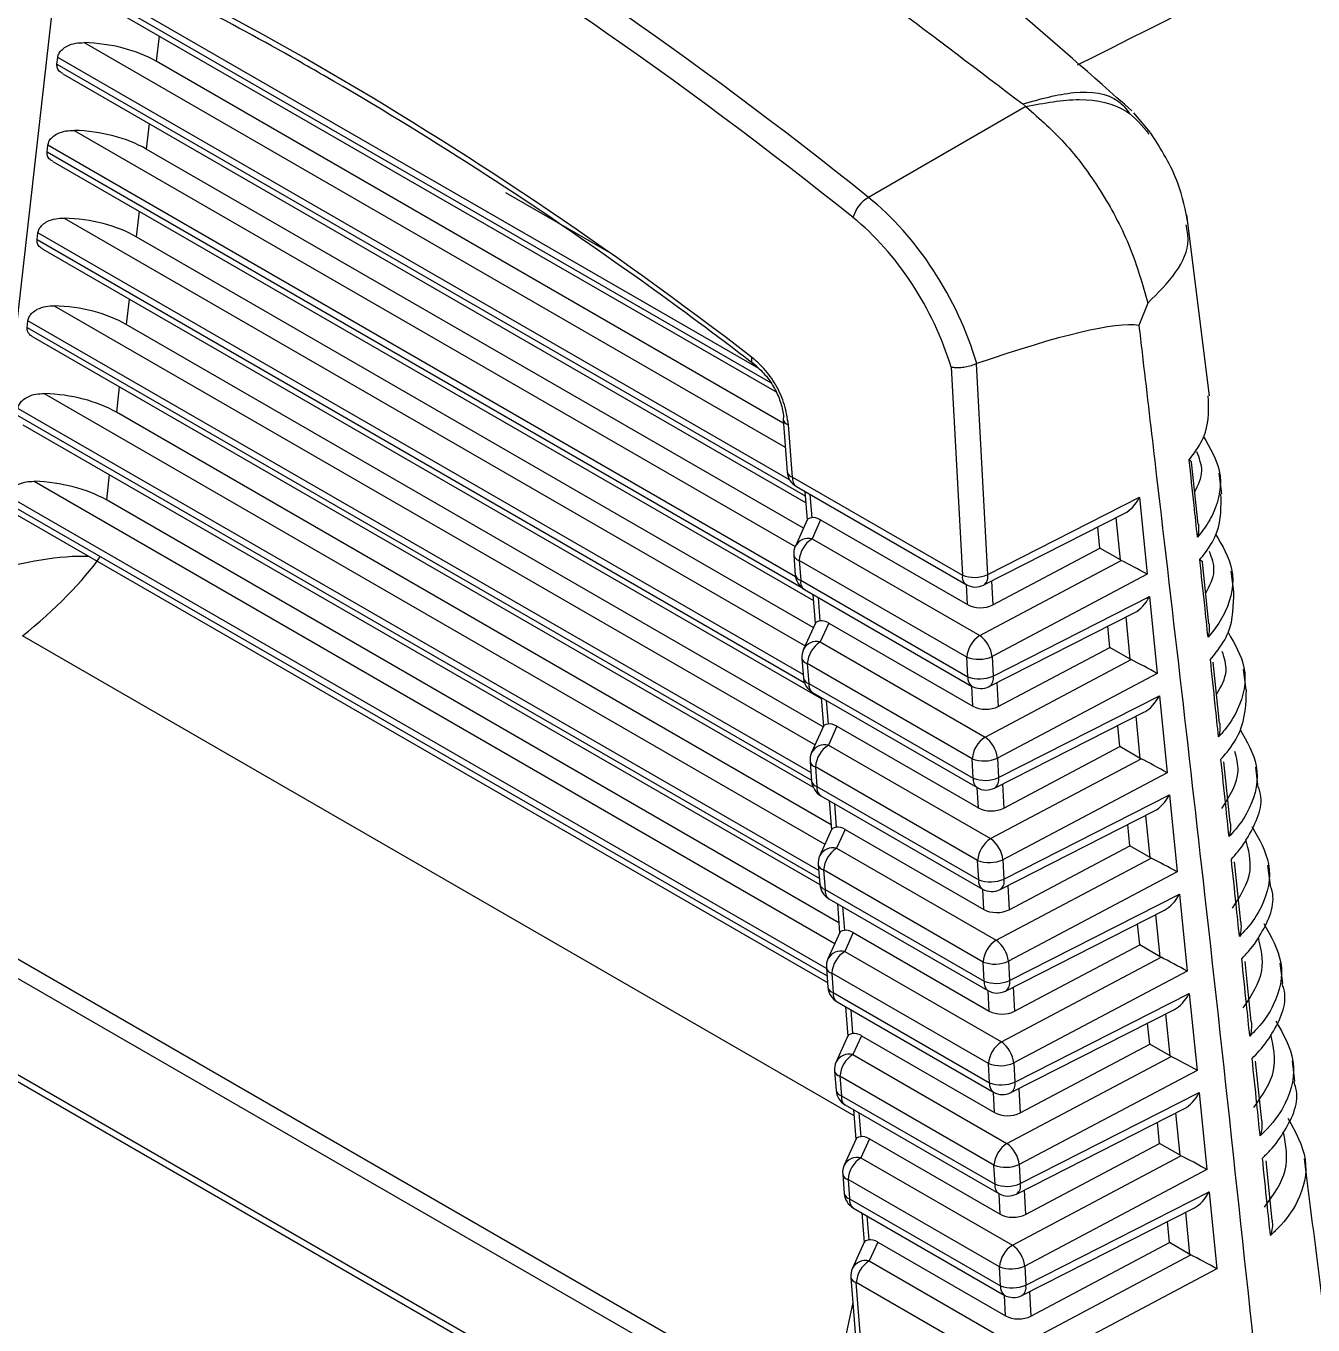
# Model space of a CAD drawing. Extents: x 11 to 120, y 2 to 94.
# Drawn here: x 87.882 to 88.579, y 77.627 to 78.33 of the extents above; entities that cross this region are included whole.
import ezdxf

# ---------------------------------------------------------------- set-up
doc = ezdxf.new("R2010")
doc.units = 0
doc.header["$MEASUREMENT"] = 0
doc.layers.add('OBJECT', color=7, linetype='CONTINUOUS')

msp = doc.modelspace()

# ---------------------------------------------------------------- linework, layer by layer
at = {"layer": 'OBJECT'}
for p, q in [((87.86187, 78.03426), (87.90048, 78.3751)), ((88.27876, 78.14474), (87.9046, 78.36073)), ((87.90419, 78.3571), (88.28515, 78.13718)), ((87.90731, 78.35192), (88.28815, 78.13207)), ((87.91347, 78.32125), (88.2931, 78.10209)), ((87.95406, 78.32493), (87.9525, 78.31114)), ((87.89881, 78.30959), (87.89922, 78.31322)), ((88.2955, 78.08445), (87.89922, 78.31322)), ((88.29207, 78.11511), (87.9525, 78.31114)), ((87.89881, 78.30959), (88.30387, 78.07575)), ((87.90192, 78.30441), (88.30415, 78.07221)), ((88.42339, 78.28667), (88.33814, 78.23745)), ((88.42167, 78.28802), (88.42339, 78.28667)), ((88.4907, 78.27281), (88.48193, 78.28316)), ((87.94868, 78.27742), (87.94711, 78.26363)), ((87.90809, 78.27373), (88.29849, 78.04836)), ((87.89343, 78.26207), (87.89384, 78.2657)), ((87.89343, 78.26207), (88.30173, 78.02636)), ((88.29868, 78.03199), (87.89384, 78.2657)), ((88.30294, 78.05821), (87.94711, 78.26363)), ((87.89654, 78.25689), (88.30834, 78.01916)), ((88.14172, 78.24011), (88.19744, 78.20794)), ((87.94329, 78.2299), (87.94173, 78.21611)), ((88.5228, 78.12995), (88.51059, 78.22802)), ((87.90271, 78.22621), (88.30387, 77.99463)), ((87.88804, 78.21455), (87.88846, 78.21818)), ((87.88804, 78.21455), (88.30345, 77.97474)), ((88.30283, 77.97896), (87.88846, 78.21818)), ((88.30832, 78.00448), (87.94173, 78.21611)), ((87.89116, 78.20937), (88.31253, 77.96611)), ((87.89733, 78.17869), (88.30925, 77.94089)), ((87.93791, 78.18238), (87.93635, 78.16859)), ((88.48936, 78.18023), (88.48459, 78.1681)), ((87.88266, 78.16703), (87.88307, 78.17066)), ((88.30703, 77.92592), (87.88307, 78.17066)), ((87.88266, 78.16703), (88.30735, 77.92187)), ((88.3137, 77.95075), (87.93635, 78.16859)), ((87.88577, 78.16185), (88.30823, 77.91797)), ((88.38298, 78.14542), (88.38902, 78.03278)), ((88.3966, 78.14731), (88.39687, 78.14742)), ((88.40272, 78.03316), (88.3966, 78.14731)), ((87.89194, 78.13117), (88.31463, 77.88716)), ((87.93253, 78.13486), (87.93097, 78.12107)), ((88.31122, 77.87287), (87.87769, 78.12314)), ((88.31794, 77.89767), (87.93097, 78.12107)), ((87.87728, 78.11951), (88.31154, 77.86882)), ((87.88039, 78.11433), (88.31182, 77.86527)), ((88.29191, 78.11718), (88.29416, 78.08872)), ((88.29707, 78.08586), (88.29482, 78.11432)), ((88.51667, 78.0604), (88.51311, 78.09401)), ((87.92714, 78.08734), (87.92558, 78.07355)), ((88.29707, 78.08586), (88.38902, 78.03278)), ((88.52941, 78.0769), (88.52802, 78.08808)), ((87.88656, 78.08366), (88.32002, 77.83343)), ((88.29913, 78.08084), (88.39108, 78.02776)), ((87.87189, 78.072), (88.31573, 77.81577)), ((88.31541, 77.81983), (87.87231, 78.07563)), ((88.32214, 77.84463), (87.92558, 78.07355)), ((88.30367, 78.07822), (88.30491, 78.06258)), ((88.30648, 78.0766), (88.30748, 78.06395)), ((88.40272, 78.03316), (88.48496, 78.07499)), ((88.48496, 78.07499), (88.48913, 78.03332)), ((87.87501, 78.06682), (88.31601, 77.81223)), ((88.40061, 78.02751), (88.47695, 78.06634)), ((88.30499, 78.06277), (88.29858, 78.04856)), ((88.31224, 78.06279), (88.30763, 78.05257)), ((88.31224, 78.06279), (88.39177, 78.01688)), ((88.46351, 78.04748), (88.46237, 78.05892)), ((88.47456, 78.0411), (88.47227, 78.06396)), ((88.30763, 78.05257), (88.39839, 78.00017)), ((88.29772, 78.04366), (88.29857, 78.0329)), ((88.40549, 78.01672), (88.46351, 78.04748)), ((88.47456, 78.0411), (88.46351, 78.04748)), ((88.3914, 77.9884), (88.30063, 78.0408)), ((88.30063, 78.0408), (88.30148, 78.03004)), ((88.39839, 78.00017), (88.47508, 78.04082)), ((88.52248, 78.00652), (88.51895, 78.03989)), ((88.30148, 78.03004), (88.39196, 77.9778)), ((88.4048, 78.02964), (88.40549, 78.01672)), ((88.48913, 78.03332), (88.4051, 77.98878)), ((88.53602, 78.02385), (88.53463, 78.03502)), ((88.30354, 78.02502), (88.39402, 77.97279)), ((88.39177, 78.01688), (88.39119, 78.0277)), ((88.30808, 78.0224), (88.30932, 78.00671)), ((88.31089, 78.02078), (88.3119, 78.00808)), ((88.40566, 77.97818), (88.49034, 78.02126)), ((88.49034, 78.02126), (88.49452, 77.97959)), ((88.40356, 77.97254), (88.48233, 78.01261)), ((88.47995, 77.98737), (88.47765, 78.01023)), ((88.30941, 78.0069), (88.30299, 77.99269)), ((88.31666, 78.00692), (88.31204, 77.9967)), ((88.31666, 78.00692), (88.39471, 77.96186)), ((88.4689, 77.99375), (88.46775, 78.00519)), ((88.33041, 77.73998), (87.8801, 77.99993)), ((88.31204, 77.9967), (88.40134, 77.94515)), ((88.30214, 77.98778), (88.30298, 77.97707)), ((88.39196, 77.9778), (88.3914, 77.9884)), ((88.4051, 77.98878), (88.40566, 77.97818)), ((88.40844, 77.9617), (88.4689, 77.99375)), ((88.47995, 77.98737), (88.4689, 77.99375)), ((88.39434, 77.93337), (88.30504, 77.98492)), ((88.30504, 77.98492), (88.30589, 77.97422)), ((88.40134, 77.94515), (88.48046, 77.98709)), ((88.52826, 77.95265), (88.52477, 77.98579)), ((88.54263, 77.97079), (88.54124, 77.98195)), ((88.30589, 77.97422), (88.39491, 77.92283)), ((88.40775, 77.97467), (88.40844, 77.9617)), ((88.49452, 77.97959), (88.40804, 77.93375)), ((88.30795, 77.9692), (88.39697, 77.91781)), ((88.3125, 77.96658), (88.31374, 77.95083)), ((88.39471, 77.96186), (88.39413, 77.97273)), ((88.40861, 77.92321), (88.49572, 77.96753)), ((88.49572, 77.96753), (88.4999, 77.92586)), ((88.31531, 77.96496), (88.31631, 77.95221)), ((88.4065, 77.91756), (88.48771, 77.95887)), ((88.48533, 77.93363), (88.48304, 77.9565)), ((88.31383, 77.95103), (88.30741, 77.93681)), ((88.32108, 77.95105), (88.31646, 77.94083)), ((88.32108, 77.95105), (88.39766, 77.90684)), ((88.47428, 77.94001), (88.47313, 77.95146)), ((88.31646, 77.94083), (88.40429, 77.89013)), ((88.41139, 77.90668), (88.47428, 77.94001)), ((88.48533, 77.93363), (88.47428, 77.94001)), ((88.30655, 77.93191), (88.3074, 77.92125)), ((88.39491, 77.92283), (88.39434, 77.93337)), ((88.40429, 77.89013), (88.48584, 77.93336)), ((88.40804, 77.93375), (88.40861, 77.92321)), ((88.53401, 77.8988), (88.53055, 77.93171)), ((88.39729, 77.87835), (88.30946, 77.92905)), ((88.30946, 77.92905), (88.3103, 77.9184)), ((88.4999, 77.92586), (88.41099, 77.87873)), ((88.54924, 77.91777), (88.54786, 77.92889)), ((88.3103, 77.9184), (88.39785, 77.86786)), ((88.39766, 77.90684), (88.39707, 77.91775)), ((88.41069, 77.91969), (88.41139, 77.90668)), ((87.72011, 77.91597), (88.31545, 77.57229)), ((88.31236, 77.91338), (88.39991, 77.86284)), ((88.31691, 77.91076), (88.31816, 77.89496)), ((88.41155, 77.86824), (88.50111, 77.91379)), ((88.50111, 77.91379), (88.50528, 77.87213)), ((88.31192, 77.56362), (87.71659, 77.9073)), ((88.31972, 77.90914), (88.32073, 77.89633)), ((88.40945, 77.86259), (88.4931, 77.90514)), ((88.47966, 77.88628), (88.47851, 77.89772)), ((88.49071, 77.8799), (88.48842, 77.90276)), ((88.31824, 77.89515), (88.31183, 77.88094)), ((88.32549, 77.89517), (88.32088, 77.88496)), ((88.32549, 77.89517), (88.40061, 77.85181)), ((88.32088, 77.88496), (88.40724, 77.8351)), ((88.41434, 77.85165), (88.47966, 77.88628)), ((88.49071, 77.8799), (88.47966, 77.88628)), ((88.31097, 77.87604), (88.31181, 77.86543)), ((88.39785, 77.86786), (88.39729, 77.87835)), ((88.40724, 77.8351), (88.49123, 77.87962)), ((88.41099, 77.87873), (88.41155, 77.86824)), ((88.53973, 77.84496), (88.53631, 77.87766)), ((88.55585, 77.86476), (88.55447, 77.87583)), ((88.40024, 77.82333), (88.31388, 77.87318)), ((88.31388, 77.87318), (88.31472, 77.86257)), ((88.50528, 77.87213), (88.41394, 77.82371)), ((88.31472, 77.86257), (88.4008, 77.81288)), ((88.40061, 77.85181), (88.40002, 77.86278)), ((88.41364, 77.86472), (88.41434, 77.85165)), ((88.31678, 77.85756), (88.40286, 77.80787)), ((88.32132, 77.85494), (88.32257, 77.83909)), ((88.4145, 77.81326), (88.50649, 77.86006)), ((88.50649, 77.86006), (88.51066, 77.81839)), ((88.32413, 77.85332), (88.32515, 77.84046)), ((88.41239, 77.80761), (88.49848, 77.85141)), ((88.49609, 77.82617), (88.4938, 77.84903)), ((88.48504, 77.83255), (88.4839, 77.84399)), ((88.32266, 77.83928), (88.31624, 77.82507)), ((88.32991, 77.8393), (88.32529, 77.82908)), ((88.32991, 77.8393), (88.40355, 77.79679)), ((88.41728, 77.79663), (88.48504, 77.83255)), ((88.49609, 77.82617), (88.48504, 77.83255)), ((87.76098, 77.82967), (88.26302, 77.53985)), ((88.32529, 77.82908), (88.41018, 77.78008)), ((88.41018, 77.78008), (88.49661, 77.82589)), ((87.76304, 77.82466), (88.26508, 77.53483)), ((88.31539, 77.82017), (88.31622, 77.80961)), ((88.4008, 77.81288), (88.40024, 77.82333)), ((88.41394, 77.82371), (88.4145, 77.81326)), ((88.54542, 77.79113), (88.54204, 77.82362)), ((88.56245, 77.81175), (88.56108, 77.82277)), ((88.40318, 77.7683), (88.31829, 77.81731)), ((88.31829, 77.81731), (88.31913, 77.80675)), ((88.51066, 77.81839), (88.41688, 77.76868)), ((88.31913, 77.80675), (88.40374, 77.75791)), ((88.40355, 77.79679), (88.40296, 77.80781)), ((88.41658, 77.80975), (88.41728, 77.79663)), ((88.41744, 77.75829), (88.51187, 77.80633)), ((88.51187, 77.80633), (88.51605, 77.76466)), ((88.32119, 77.80174), (88.4058, 77.75289)), ((88.32573, 77.79912), (88.32699, 77.78322)), ((88.32854, 77.79749), (88.32956, 77.78459)), ((88.41534, 77.75264), (88.50386, 77.79767)), ((88.50148, 77.77243), (88.49919, 77.7953)), ((88.32708, 77.78341), (88.32066, 77.7692)), ((88.33433, 77.78343), (88.32971, 77.77321)), ((88.33433, 77.78343), (88.4065, 77.74176)), ((88.49043, 77.77881), (88.48928, 77.79026)), ((88.42023, 77.7416), (88.49043, 77.77881)), ((88.50148, 77.77243), (88.49043, 77.77881)), ((88.32971, 77.77321), (88.41313, 77.72505)), ((88.41313, 77.72505), (88.50199, 77.77216)), ((88.55109, 77.73731), (88.54774, 77.76962)), ((88.56906, 77.75874), (88.56769, 77.76973)), ((88.3198, 77.76429), (88.32063, 77.75379)), ((88.40374, 77.75791), (88.40318, 77.7683)), ((88.41688, 77.76868), (88.41744, 77.75829)), ((88.51605, 77.76466), (88.41983, 77.71366)), ((88.40613, 77.71328), (88.32271, 77.76144)), ((88.32271, 77.76144), (88.32354, 77.75093)), ((88.32354, 77.75093), (88.40669, 77.70293)), ((88.4065, 77.74176), (88.40591, 77.75283)), ((88.41952, 77.75477), (88.42023, 77.7416)), ((88.42039, 77.70331), (88.51726, 77.75259)), ((88.51726, 77.75259), (88.52143, 77.71093)), ((88.3256, 77.74592), (88.40875, 77.69792)), ((88.33015, 77.7433), (88.33141, 77.72734)), ((88.33296, 77.74167), (88.33398, 77.72872)), ((88.41828, 77.69767), (88.50925, 77.74394)), ((88.50686, 77.7187), (88.50457, 77.74156)), ((88.49581, 77.72508), (88.49466, 77.73652)), ((88.33149, 77.72754), (88.32507, 77.71332)), ((88.33874, 77.72756), (88.33413, 77.71734)), ((88.33874, 77.72756), (88.40945, 77.68674)), ((88.42318, 77.68658), (88.49581, 77.72508)), ((88.50686, 77.7187), (88.49581, 77.72508)), ((88.33413, 77.71734), (88.41608, 77.67003)), ((88.40669, 77.70293), (88.40613, 77.71328)), ((88.41608, 77.67003), (88.50738, 77.71842)), ((88.41983, 77.71366), (88.42039, 77.70331)), ((88.55674, 77.68351), (88.55342, 77.71561)), ((88.32422, 77.70842), (88.32505, 77.69797)), ((88.52143, 77.71093), (88.42278, 77.65863)), ((88.40908, 77.65825), (88.32713, 77.70556)), ((88.32713, 77.70556), (88.32795, 77.69511)), ((88.42247, 77.6998), (88.42318, 77.68658)), ((88.42333, 77.64834), (88.52264, 77.69886)), ((88.52264, 77.69886), (88.52681, 77.65719)), ((88.32795, 77.69511), (88.40963, 77.64796)), ((88.40945, 77.68674), (88.40885, 77.69786)), ((88.33001, 77.6901), (88.41169, 77.64295)), ((88.33456, 77.68747), (88.33582, 77.67147)), ((88.33737, 77.68585), (88.3384, 77.67284)), ((88.42122, 77.64269), (88.51463, 77.69021)), ((88.51224, 77.66497), (88.50995, 77.68783)), ((88.50119, 77.67135), (88.50005, 77.68279)), ((88.33591, 77.67166), (88.32949, 77.65745)), ((88.34316, 77.67168), (88.33854, 77.66147)), ((88.34316, 77.67168), (88.4124, 77.63171)), ((88.42612, 77.63156), (88.50119, 77.67135)), ((88.51224, 77.66497), (88.50119, 77.67135)), ((88.41903, 77.615), (88.51276, 77.66469)), ((88.33854, 77.66147), (88.41903, 77.615)), ((88.40963, 77.64796), (88.40908, 77.65825)), ((88.42278, 77.65863), (88.42333, 77.64834)), ((88.52681, 77.65719), (88.42573, 77.60361)), ((88.32864, 77.65255), (88.33385, 77.5866)), ((88.33676, 77.58374), (88.33154, 77.64969)), ((88.41203, 77.60323), (88.33154, 77.64969)), ((88.4124, 77.63171), (88.4118, 77.64289)), ((88.42541, 77.64482), (88.42612, 77.63156)), ((88.32972, 77.63885), (88.31545, 77.57229))]:
    msp.add_line(p, q, dxfattribs=at)
at = {"layer": 'OBJECT', "flags": 128}
msp.add_lwpolyline([(88.27491, 78.15092), (88.27478, 78.14991), (88.27478, 78.14899), (88.27492, 78.14817), (88.27519, 78.14747), (88.27559, 78.14691), (88.27611, 78.14648), (88.27674, 78.14622), (88.27747, 78.14611)], dxfattribs=at)
at = {"layer": 'OBJECT'}
for centre, radius, start, end in [((88.34772, 78.2215), 0.01861, 120.98519, 164.37397), ((88.29423, 78.11733), 0.00232, 147.68049, 183.72532), ((88.2957, 78.11813), 0.00391, 194.04524, 256.9466), ((88.30413, 78.0895), 0.01, 184.51975, 240.00269), ((88.29795, 78.08967), 0.00391, 194.04653, 256.94471), ((88.30217, 78.08502), 0.00517, 170.70573, 233.99067), ((88.30576, 78.04457), 0.00822, 76.86989, 150.95139), ((88.31608, 78.03958), 0.0155, 123.05023, 175.4936), ((88.30769, 78.04444), 0.01, 155.69289, 184.51975), ((88.30151, 78.0446), 0.00391, 194.04541, 256.94583), ((88.30854, 78.03368), 0.01, 184.51975, 240.00269), ((88.30236, 78.03384), 0.00391, 194.04673, 256.94511), ((88.30641, 78.02914), 0.00502, 169.64863, 235.04777), ((88.39412, 78.03194), 0.00517, 170.70573, 233.99067), ((88.39539, 78.05011), 0.01847, 249.80576, 293.37107), ((88.3974, 78.03192), 0.00546, 306.06572, 13.05463), ((88.39608, 78.03642), 0.01, 240.00269, 296.96265), ((88.31018, 77.9887), 0.00822, 76.87004, 150.95092), ((88.3205, 77.98371), 0.0155, 123.04942, 175.4938), ((88.40685, 77.98718), 0.0155, 123.05023, 175.4936), ((88.38876, 77.98684), 0.01645, 6.76451, 54.14592), ((88.31211, 77.98857), 0.01, 155.69289, 184.51975), ((88.30593, 77.98873), 0.00391, 194.04696, 256.94467), ((88.39777, 78.00573), 0.01847, 249.80478, 293.37183), ((88.31295, 77.97786), 0.01, 184.51975, 240.00269), ((88.30677, 77.97802), 0.00391, 194.04804, 256.9435), ((88.31083, 77.97332), 0.00502, 169.65017, 235.04623), ((88.39706, 77.97697), 0.00517, 170.70545, 233.99095), ((88.39834, 77.99513), 0.01847, 249.80501, 293.37182), ((88.40056, 77.97687), 0.00527, 304.69423, 14.42632), ((88.39902, 77.98145), 0.01, 240.00269, 296.96265), ((88.4098, 77.93216), 0.0155, 123.04942, 175.4938), ((88.39171, 77.93182), 0.01645, 6.7633, 54.14609), ((88.31459, 77.93282), 0.00822, 76.8698, 150.95132), ((88.32491, 77.92783), 0.0155, 123.0507, 175.49258), ((88.31652, 77.9327), 0.01, 155.69289, 184.51975), ((88.31034, 77.93286), 0.00391, 194.04663, 256.94491), ((88.40072, 77.9507), 0.01847, 249.80495, 293.37141), ((88.31736, 77.92204), 0.01, 184.51975, 240.00269), ((88.31119, 77.9222), 0.00391, 194.04702, 256.94482), ((88.31524, 77.91749), 0.00502, 169.6395, 235.0569), ((88.40001, 77.92199), 0.00517, 170.70678, 233.98962), ((88.40128, 77.94016), 0.01847, 249.80523, 293.37172), ((88.40197, 77.92647), 0.01, 240.00269, 296.96265), ((88.4035, 77.9219), 0.00527, 304.69461, 14.42594), ((88.41274, 77.87713), 0.0155, 123.0507, 175.49258), ((88.39465, 77.87679), 0.01645, 6.7654, 54.1451), ((88.31901, 77.87695), 0.00822, 76.87005, 150.95107), ((88.32933, 77.87196), 0.0155, 123.04942, 175.4938), ((88.32094, 77.87683), 0.01, 155.69289, 184.51975), ((88.31476, 77.87699), 0.00391, 194.04667, 256.94496), ((88.40366, 77.89568), 0.01847, 249.80586, 293.37084), ((88.40295, 77.86702), 0.00517, 170.69678, 233.99962), ((88.40423, 77.88519), 0.01847, 249.80515, 293.37168), ((88.40645, 77.86692), 0.00527, 304.69465, 14.4259), ((88.32178, 77.86622), 0.01, 184.51975, 240.00269), ((88.3156, 77.86638), 0.00391, 194.04727, 256.94427), ((88.31965, 77.86167), 0.00502, 169.63972, 235.05668), ((88.40491, 77.8715), 0.01, 240.00269, 296.96265), ((88.41569, 77.82211), 0.0155, 123.04942, 175.4938), ((88.3976, 77.82177), 0.01645, 6.76354, 54.14598), ((88.32343, 77.82108), 0.00822, 76.86974, 150.95138), ((88.33375, 77.81609), 0.0155, 123.05063, 175.49262), ((88.32536, 77.82095), 0.01, 155.69289, 184.51975), ((88.31918, 77.82111), 0.00391, 194.04715, 256.94455), ((88.40661, 77.84066), 0.01847, 249.80469, 293.37153), ((88.40589, 77.81205), 0.00517, 170.69684, 233.99956), ((88.40717, 77.83021), 0.01847, 249.80523, 293.3716), ((88.40939, 77.81195), 0.00527, 304.69446, 14.42599), ((88.32619, 77.8104), 0.01, 184.51975, 240.00269), ((88.32001, 77.81056), 0.00391, 194.04791, 256.94378), ((88.32406, 77.80585), 0.00502, 169.63969, 235.05671), ((88.40786, 77.81653), 0.01, 240.00269, 296.96265), ((88.41864, 77.76708), 0.0155, 123.05063, 175.49262), ((88.40055, 77.76674), 0.01645, 6.76526, 54.14527), ((88.32977, 77.76508), 0.01, 155.69289, 184.51975), ((88.32784, 77.76521), 0.00822, 76.86929, 150.95164), ((88.33816, 77.76022), 0.0155, 123.05, 175.49373), ((88.32359, 77.76524), 0.00391, 194.04482, 256.94673), ((88.40956, 77.78563), 0.01847, 249.80524, 293.37146), ((88.40884, 77.75707), 0.00517, 170.69685, 233.99955), ((88.41012, 77.77524), 0.01847, 249.80538, 293.3709), ((88.41234, 77.75697), 0.00527, 304.6941, 14.42733), ((88.3306, 77.75458), 0.01, 184.51975, 240.00269), ((88.32442, 77.75474), 0.00391, 194.04687, 256.94462), ((88.32848, 77.75003), 0.00502, 169.63993, 235.05647), ((88.4108, 77.76155), 0.01, 240.00269, 296.96265), ((88.42158, 77.71206), 0.0155, 123.05, 175.49373), ((88.4035, 77.71172), 0.01645, 6.76439, 54.14617), ((88.33419, 77.70921), 0.01, 155.69289, 184.51975), ((88.33226, 77.70933), 0.00822, 76.86965, 150.95146), ((88.34258, 77.70434), 0.0155, 123.0503, 175.49295), ((88.41251, 77.73061), 0.01847, 249.80471, 293.37154), ((88.32801, 77.70937), 0.00391, 194.04707, 256.94465), ((88.41178, 77.7021), 0.00517, 170.69709, 233.99931), ((88.41306, 77.72027), 0.01847, 249.80533, 293.37092), ((88.41528, 77.702), 0.00527, 304.69397, 14.42744), ((88.33501, 77.69876), 0.01, 184.51975, 240.00269), ((88.32884, 77.69892), 0.00391, 194.04706, 256.94467), ((88.33289, 77.69421), 0.00502, 169.6397, 235.0567), ((88.41375, 77.70658), 0.01, 240.00269, 296.96265), ((88.42453, 77.65703), 0.0155, 123.0503, 175.49295), ((88.40644, 77.6567), 0.01645, 6.76355, 54.14596), ((88.33861, 77.65334), 0.01, 155.69289, 184.51975), ((88.33668, 77.65346), 0.00822, 76.87023, 150.95089), ((88.347, 77.64847), 0.0155, 123.05003, 175.49371), ((88.41545, 77.67558), 0.01847, 249.80534, 293.37092), ((88.33243, 77.6535), 0.00391, 194.04092, 256.95056), ((88.41473, 77.64713), 0.00517, 170.69689, 233.99951), ((88.416, 77.66529), 0.01847, 249.80533, 293.37092), ((88.41669, 77.65161), 0.01, 240.00269, 296.96265), ((88.41822, 77.64703), 0.00527, 304.69347, 14.42795)]:
    msp.add_arc(centre, radius, start, end, dxfattribs=at)
for centre, major_axis, ratio, start_param, end_param in [((87.9683, 76.54903), (-1.03077, 2.00185), 0.606843, 5.345286, 5.708794), ((87.96124, 76.54538), (-1.02574, 1.9932), 0.60697, 5.34543, 5.708938), ((87.95877, 76.48993), (-0.99276, 1.93123), 0.606953, 5.373172, 5.682201), ((87.91003, 78.28625), (0.06026, 0.00006), 0.581691, 0.788, 1.512931), ((87.90464, 78.23873), (0.06026, 0.00006), 0.581691, 0.788, 1.512931), ((88.31876, 78.14761), (-0.05539, 0.10653), 0.604579, 4.406135, 5.342756), ((88.3117, 78.14396), (-0.05037, 0.09788), 0.60697, 4.423896, 5.34543), ((87.89926, 78.19121), (0.06026, 0.00006), 0.581691, 0.788, 1.512931), ((87.89388, 78.1437), (0.06026, 0.00006), 0.581691, 0.788, 1.512931), ((86.78896, 77.26447), (1.70275, 0.89991), 0.049905, 0.068837, 0.30995), ((87.88849, 78.09618), (0.06026, 0.00006), 0.581691, 0.788, 1.512931), ((87.88311, 78.04866), (0.06026, 0.00006), 0.581691, 0.788, 1.512931), ((88.47832, 78.07826), (0.00673, 0.01231), 0.526975, 3.797917, 4.735053), ((88.31508, 78.0608), (0.01015, -0.00177), 0.278097, 2.464366, 3.212944), ((88.31212, 78.05426), (-0.00628, 0.00905), 0.580609, 5.394404, 6.012137), ((87.87965, 78.01813), (0.06168, 0.01513), 0.320651, 0.858596, 1.783902), ((87.87965, 78.01813), (0.04783, 0.04146), 0.225659, 4.528407, 5.575605), ((88.48163, 78.04526), (0.01003, 0.00001), 0.582929, 3.93067, 4.00077), ((88.48249, 78.03659), (0.01062, -0.00569), 0.026892, 0.909875, 2.358211), ((88.3988, 78.02107), (0.01001, 0.00003), 0.586595, 3.931599, 5.443681), ((88.4837, 78.02452), (0.00673, 0.01231), 0.526975, 3.797917, 4.735053), ((88.31949, 78.00493), (0.01015, -0.00177), 0.278097, 2.464366, 3.212944), ((88.31654, 77.99839), (-0.00628, 0.00905), 0.580609, 5.394404, 6.012137), ((88.48701, 77.99152), (0.01003, 0.00001), 0.582929, 3.93067, 4.00077), ((88.48788, 77.98286), (0.01062, -0.00569), 0.026892, 0.909875, 2.358211), ((88.48909, 77.97079), (0.00673, 0.01231), 0.526975, 3.797917, 4.735053), ((88.40174, 77.96605), (0.01001, 0.00003), 0.586595, 3.931599, 5.443681), ((88.32391, 77.94906), (0.01015, -0.00177), 0.278097, 2.464366, 3.212944), ((88.32096, 77.94251), (-0.00628, 0.00905), 0.580609, 5.394404, 6.012137), ((88.49239, 77.93779), (0.01003, 0.00001), 0.582929, 3.93067, 4.00077), ((88.49326, 77.92912), (0.01062, -0.00569), 0.026892, 0.909875, 2.358211), ((88.49447, 77.91706), (0.00673, 0.01231), 0.526975, 3.797917, 4.735053), ((88.40469, 77.91103), (0.01001, 0.00003), 0.586595, 3.931599, 5.443681), ((88.32833, 77.89319), (0.01015, -0.00177), 0.278097, 2.464366, 3.212944), ((88.32537, 77.88664), (-0.00628, 0.00905), 0.580609, 5.394404, 6.012137), ((88.49777, 77.88406), (0.01003, 0.00001), 0.582929, 3.93067, 4.00077), ((88.49864, 77.87539), (0.01062, -0.00569), 0.026892, 0.909875, 2.358211), ((88.49985, 77.86333), (0.00673, 0.01231), 0.526975, 3.797917, 4.735053), ((88.40764, 77.856), (0.01001, 0.00003), 0.586595, 3.931599, 5.443681), ((88.33274, 77.83731), (0.01015, -0.00177), 0.278097, 2.464366, 3.212944), ((88.32979, 77.83077), (-0.00628, 0.00905), 0.580609, 5.394404, 6.012137), ((88.50316, 77.83033), (0.01003, 0.00001), 0.582929, 3.93067, 4.00077), ((88.50403, 77.82166), (0.01062, -0.00569), 0.026892, 0.909875, 2.358211), ((88.50523, 77.80959), (0.00673, 0.01231), 0.526975, 3.797917, 4.735053), ((88.41059, 77.80098), (0.01001, 0.00003), 0.586595, 3.931599, 5.443681), ((88.33716, 77.78144), (0.01015, -0.00177), 0.278097, 2.464366, 3.212944), ((88.33421, 77.7749), (-0.00628, 0.00905), 0.580609, 5.394404, 6.012137), ((88.50854, 77.77659), (0.01003, 0.00001), 0.582929, 3.93067, 4.00077), ((88.50941, 77.76793), (0.01062, -0.00569), 0.026892, 0.909875, 2.358211), ((88.51062, 77.75586), (0.00673, 0.01231), 0.526975, 3.797917, 4.735053), ((88.41353, 77.74595), (0.01001, 0.00003), 0.586595, 3.931599, 5.443681), ((88.34158, 77.72557), (0.01015, -0.00177), 0.278097, 2.464366, 3.212944), ((88.33862, 77.71902), (-0.00628, 0.00905), 0.580609, 5.394404, 6.012137), ((88.51392, 77.72286), (0.01003, 0.00001), 0.582929, 3.93067, 4.00077), ((88.51479, 77.71419), (0.01062, -0.00569), 0.026892, 0.909875, 2.358211), ((88.516, 77.70213), (0.00673, 0.01231), 0.526975, 3.797917, 4.735053), ((88.41648, 77.69093), (0.01001, 0.00003), 0.586595, 3.931599, 5.443681), ((88.34599, 77.6697), (0.01015, -0.00177), 0.278097, 2.464366, 3.212944), ((88.34304, 77.66315), (-0.00628, 0.00905), 0.580609, 5.394404, 6.012137), ((88.51931, 77.66913), (0.01003, 0.00001), 0.582929, 3.93067, 4.00077), ((88.52017, 77.66046), (0.01062, -0.00569), 0.026892, 0.909875, 2.358211), ((88.41943, 77.63591), (0.01001, 0.00003), 0.586595, 3.931599, 5.443681)]:
    msp.add_ellipse(centre, major_axis=major_axis, ratio=ratio, start_param=start_param, end_param=end_param, dxfattribs=at)
for points, knots in [([(91.10016, 79.5015), (90.91391, 79.42604), (90.5261, 79.26891), (89.94125, 79.01566), (89.34507, 78.74451), (88.8481, 78.50901), (88.55193, 78.35972), (88.45124, 78.30896)], [0, 0, 0, 0, 0.207955, 0.433014, 0.658319, 0.883829, 1, 1, 1, 1]), ([(88.48071, 78.28437), (88.43804, 78.32208), (88.3522, 78.39793), (88.2533, 78.45894), (88.20356, 78.48963)], [0, 0, 0, 0, 0.497018, 1, 1, 1, 1]), ([(88.13581, 78.48295), (88.18374, 78.45402), (88.27961, 78.39617), (88.37432, 78.32407), (88.42167, 78.28802)], [0, 0, 0, 0, 0.5, 1, 1, 1, 1]), ([(88.27747, 78.14611), (88.27284, 78.14964), (88.24973, 78.16731), (88.17222, 78.22408), (88.0937, 78.27466), (88.01504, 78.3196), (87.93625, 78.36275), (87.86233, 78.39415), (87.80726, 78.41755)], [0, 0, 0, 0, 0.0299675, 0.1498569, 0.5, 0.5299675, 0.6498569, 1, 1, 1, 1]), ([(87.89922, 78.31322), (87.89942, 78.314), (87.89982, 78.31557), (87.90169, 78.31773), (87.90468, 78.31976), (87.90879, 78.32114), (87.91197, 78.32121), (87.91347, 78.32125)], [0, 0, 0, 0, 0.161024, 0.3213921, 0.4979096, 0.7629998, 1, 1, 1, 1]), ([(87.90197, 78.30449), (87.90145, 78.30478), (87.90011, 78.30554), (87.89887, 78.30733), (87.89883, 78.30886), (87.89881, 78.30959)], [0, 0, 0, 0, 0.250832, 0.645888, 1, 1, 1, 1]), ([(88.42167, 78.28802), (88.4311, 78.29067), (88.45066, 78.29615), (88.47128, 78.29338), (88.47756, 78.28548), (88.4794, 78.28316)], [0, 0, 0, 0, 0.396583, 0.822208, 1, 1, 1, 1]), ([(88.42339, 78.28667), (88.43328, 78.28852), (88.45376, 78.29236), (88.47803, 78.28673), (88.48639, 78.27626), (88.49006, 78.27167)], [0, 0, 0, 0, 0.344257, 0.712567, 1, 1, 1, 1]), ([(88.42339, 78.28667), (88.43092, 78.27999), (88.446, 78.26664), (88.46534, 78.23982), (88.48091, 78.21031), (88.48654, 78.19026), (88.48936, 78.18023)], [0, 0, 0, 0, 0.25, 0.5, 0.75, 1, 1, 1, 1]), ([(87.89384, 78.2657), (87.89404, 78.26648), (87.89443, 78.26805), (87.89631, 78.27021), (87.8993, 78.27224), (87.9034, 78.27362), (87.90659, 78.27369), (87.90809, 78.27373)], [0, 0, 0, 0, 0.161023, 0.321392, 0.497909, 0.763, 1, 1, 1, 1]), ([(88.51124, 78.22283), (88.5098, 78.23037), (88.50644, 78.24791), (88.49656, 78.26357), (88.49092, 78.2725)], [0, 0, 0, 0, 0.429712, 1, 1, 1, 1]), ([(87.89659, 78.25697), (87.89607, 78.25726), (87.89472, 78.25802), (87.89349, 78.25982), (87.89345, 78.26135), (87.89343, 78.26207)], [0, 0, 0, 0, 0.250833, 0.645888, 1, 1, 1, 1]), ([(87.88846, 78.21818), (87.88865, 78.21896), (87.88905, 78.22053), (87.89093, 78.2227), (87.89391, 78.22472), (87.89802, 78.2261), (87.9012, 78.22617), (87.90271, 78.22621)], [0, 0, 0, 0, 0.161024, 0.3213928, 0.4979097, 0.7629998, 1, 1, 1, 1]), ([(88.48936, 78.18023), (88.4949, 78.18569), (88.50598, 78.19659), (88.5124, 78.21151), (88.51069, 78.21987), (88.51013, 78.22264)], [0, 0, 0, 0, 0.401158, 0.802316, 1, 1, 1, 1]), ([(87.89121, 78.20945), (87.89069, 78.20975), (87.88934, 78.2105), (87.8881, 78.2123), (87.88806, 78.21383), (87.88804, 78.21455)], [0, 0, 0, 0, 0.250834, 0.645888, 1, 1, 1, 1]), ([(87.88307, 78.17066), (87.88327, 78.17145), (87.88367, 78.17301), (87.88554, 78.17518), (87.88853, 78.17721), (87.89264, 78.17858), (87.89582, 78.17866), (87.89733, 78.17869)], [0, 0, 0, 0, 0.161024, 0.321393, 0.49791, 0.763, 1, 1, 1, 1]), ([(87.88582, 78.16193), (87.8853, 78.16223), (87.88396, 78.16298), (87.88272, 78.16478), (87.88268, 78.16631), (87.88266, 78.16703)], [0, 0, 0, 0, 0.2508332, 0.6458882, 1, 1, 1, 1]), ([(88.48459, 78.1681), (88.48516, 78.16321), (88.48803, 78.13878), (88.50003, 78.03615), (88.52296, 77.83856), (88.54201, 77.65966), (88.55269, 77.55937)], [0, 0, 0, 0, 0.024148, 0.120739, 0.507103, 1, 1, 1, 1]), ([(88.29482, 78.11432), (88.29429, 78.1179), (88.29325, 78.12506), (88.28839, 78.13583), (88.28202, 78.14481), (88.27719, 78.14897), (88.27491, 78.15092)], [0, 0, 0, 0, 0.261879, 0.524406, 0.776419, 1, 1, 1, 1]), ([(88.27747, 78.14611), (88.27957, 78.1441), (88.28332, 78.14054), (88.2879, 78.13323), (88.29105, 78.12576), (88.29185, 78.12102), (88.29226, 78.11858)], [0, 0, 0, 0, 0.2953353, 0.5247159, 0.7544597, 1, 1, 1, 1]), ([(88.3966, 78.14731), (88.3957, 78.14693), (88.3939, 78.14618), (88.39058, 78.14543), (88.38724, 78.14507), (88.38475, 78.14513), (88.38344, 78.14533), (88.38303, 78.14541), (88.38298, 78.14542)], [0, 0, 0, 0, 0.219278, 0.438506, 0.659243, 0.882986, 0.985831, 1, 1, 1, 1]), ([(87.87769, 78.12314), (87.87789, 78.12393), (87.87829, 78.12549), (87.88016, 78.12766), (87.88315, 78.12969), (87.88725, 78.13106), (87.89044, 78.13114), (87.89194, 78.13117)], [0, 0, 0, 0, 0.161024, 0.321393, 0.497909, 0.763, 1, 1, 1, 1]), ([(88.51183, 78.09531), (88.51281, 78.09658), (88.51652, 78.1014), (88.52286, 78.11282), (88.52239, 78.12331), (88.5221, 78.12991)], [0, 0, 0, 0, 0.116928, 0.44481, 1, 1, 1, 1]), ([(88.51941, 78.10807), (88.52307, 78.10187), (88.53103, 78.08837), (88.52751, 78.0705), (88.52078, 78.05881), (88.51732, 78.05462), (88.5163, 78.05337)], [0, 0, 0, 0, 0.345876, 0.753739, 0.926772, 1, 1, 1, 1]), ([(88.5163, 78.05337), (88.51568, 78.05913), (88.5142, 78.07311), (88.51271, 78.08709), (88.51183, 78.09531)], [0, 0, 0, 0, 0.412317, 1, 1, 1, 1]), ([(88.51183, 78.09531), (88.51185, 78.0953), (88.51204, 78.09519), (88.51284, 78.09469), (88.51302, 78.09431), (88.51317, 78.09401)], [0, 0, 0, 0, 0.019302, 0.222966, 1, 1, 1, 1]), ([(88.51481, 78.07793), (88.51668, 78.0817), (88.52025, 78.08891), (88.51734, 78.09622), (88.51596, 78.0997)], [0, 0, 0, 0, 0.524013, 1, 1, 1, 1]), ([(87.87231, 78.07563), (87.87251, 78.07641), (87.8729, 78.07798), (87.87478, 78.08014), (87.87776, 78.08217), (87.88187, 78.08355), (87.88506, 78.08362), (87.88656, 78.08366)], [0, 0, 0, 0, 0.1610242, 0.3213931, 0.4979092, 0.7629996, 1, 1, 1, 1]), ([(88.51759, 78.04123), (88.51862, 78.04251), (88.52249, 78.04732), (88.52933, 78.05906), (88.52914, 78.06992), (88.52901, 78.07688)], [0, 0, 0, 0, 0.115298, 0.432836, 1, 1, 1, 1]), ([(88.51681, 78.0604), (88.51688, 78.05853), (88.51697, 78.05622), (88.51643, 78.05389), (88.51631, 78.05341), (88.5163, 78.05337)], [0, 0, 0, 0, 0.795858, 0.982106, 1, 1, 1, 1]), ([(88.52615, 78.055), (88.5298, 78.04874), (88.53772, 78.03517), (88.53404, 78.01696), (88.52694, 78.00501), (88.52311, 78.00056), (88.52203, 77.9993)], [0, 0, 0, 0, 0.341996, 0.74201, 0.926898, 1, 1, 1, 1]), ([(88.52074, 78.02298), (88.5229, 78.02702), (88.52688, 78.03446), (88.52414, 78.04209), (88.52289, 78.04558)], [0, 0, 0, 0, 0.542037, 1, 1, 1, 1]), ([(88.52203, 77.9993), (88.52142, 78.00507), (88.51994, 78.01904), (88.51846, 78.03301), (88.51759, 78.04123)], [0, 0, 0, 0, 0.412356, 1, 1, 1, 1]), ([(88.51759, 78.04123), (88.5176, 78.04122), (88.51785, 78.04108), (88.51869, 78.04056), (88.51886, 78.04018), (88.519, 78.03989)], [0, 0, 0, 0, 0.018692, 0.268923, 1, 1, 1, 1]), ([(88.52331, 77.98717), (88.5244, 77.98846), (88.52843, 77.99326), (88.53577, 78.0053), (88.53587, 78.01652), (88.53593, 78.02384)], [0, 0, 0, 0, 0.113802, 0.421756, 1, 1, 1, 1]), ([(88.52259, 78.00652), (88.52267, 78.00472), (88.52277, 78.00236), (88.5222, 77.99995), (88.52204, 77.99935), (88.52203, 77.9993)], [0, 0, 0, 0, 0.745937, 0.982602, 1, 1, 1, 1]), ([(88.53288, 78.00189), (88.53652, 77.99559), (88.54438, 77.98196), (88.54055, 77.96342), (88.53307, 77.95121), (88.52886, 77.94653), (88.52772, 77.94526)], [0, 0, 0, 0, 0.338095, 0.730884, 0.926969, 1, 1, 1, 1]), ([(88.52662, 77.96818), (88.52906, 77.97243), (88.53344, 77.98007), (88.53089, 77.98797), (88.52976, 77.99147)], [0, 0, 0, 0, 0.556411, 1, 1, 1, 1]), ([(88.52772, 77.94526), (88.52712, 77.95102), (88.52565, 77.96499), (88.52417, 77.97896), (88.52331, 77.98717)], [0, 0, 0, 0, 0.4123942, 1, 1, 1, 1]), ([(88.529, 77.93312), (88.53014, 77.93443), (88.53433, 77.93921), (88.54219, 77.95155), (88.54259, 77.96312), (88.54286, 77.9708)], [0, 0, 0, 0, 0.11242, 0.411468, 1, 1, 1, 1]), ([(88.52835, 77.95265), (88.52843, 77.95093), (88.52855, 77.9485), (88.52795, 77.94603), (88.52774, 77.9453), (88.52772, 77.94526)], [0, 0, 0, 0, 0.69955, 0.983051, 1, 1, 1, 1]), ([(88.53937, 77.94929), (88.5431, 77.94277), (88.55103, 77.92891), (88.54705, 77.90989), (88.53917, 77.89742), (88.53459, 77.89251), (88.53339, 77.89123)], [0, 0, 0, 0, 0.340326, 0.72288, 0.927662, 1, 1, 1, 1]), ([(88.53339, 77.89123), (88.53279, 77.89699), (88.53133, 77.91095), (88.52986, 77.92492), (88.529, 77.93312)], [0, 0, 0, 0, 0.41243, 1, 1, 1, 1]), ([(88.52943, 77.90653), (88.53375, 77.91326), (88.54023, 77.92334), (88.53749, 77.93387), (88.53658, 77.93737)], [0, 0, 0, 0, 0.666701, 1, 1, 1, 1]), ([(88.53466, 77.8791), (88.53587, 77.88042), (88.54025, 77.88518), (88.54769, 77.89753), (88.55265, 77.90985), (88.54948, 77.91757), (88.54938, 77.9178)], [0, 0, 0, 0, 0.110947, 0.401183, 0.982084, 1, 1, 1, 1]), ([(88.53407, 77.8988), (88.53416, 77.89714), (88.53429, 77.89466), (88.53366, 77.89213), (88.5334, 77.89127), (88.53339, 77.89123)], [0, 0, 0, 0, 0.656341, 0.983468, 1, 1, 1, 1]), ([(88.54581, 77.89675), (88.54966, 77.88999), (88.55767, 77.87588), (88.55353, 77.85635), (88.54526, 77.84363), (88.54029, 77.83851), (88.53903, 77.83722)], [0, 0, 0, 0, 0.343424, 0.7159, 0.9284, 1, 1, 1, 1]), ([(88.53528, 77.85253), (88.53957, 77.85922), (88.54731, 77.8713), (88.54397, 77.88401), (88.54249, 77.88968)], [0, 0, 0, 0, 0.554142, 1, 1, 1, 1]), ([(88.53903, 77.83722), (88.53843, 77.84298), (88.53698, 77.85694), (88.53552, 77.8709), (88.53466, 77.8791)], [0, 0, 0, 0, 0.412464, 1, 1, 1, 1]), ([(88.5403, 77.82509), (88.54156, 77.82642), (88.54609, 77.83117), (88.5539, 77.84347), (88.55913, 77.85609), (88.55595, 77.86417), (88.55572, 77.86474)], [0, 0, 0, 0, 0.109744, 0.392189, 0.957396, 1, 1, 1, 1]), ([(88.53978, 77.84496), (88.53987, 77.84337), (88.54001, 77.84084), (88.53935, 77.83824), (88.53905, 77.83726), (88.53903, 77.83722)], [0, 0, 0, 0, 0.6160583, 0.9838501, 1, 1, 1, 1]), ([(88.55228, 77.84413), (88.55621, 77.83715), (88.56428, 77.82282), (88.55998, 77.80281), (88.55132, 77.78985), (88.54596, 77.78453), (88.54465, 77.78323)], [0, 0, 0, 0, 0.3456329, 0.709133, 0.928994, 1, 1, 1, 1]), ([(88.5411, 77.79854), (88.54555, 77.80519), (88.55383, 77.81758), (88.5507, 77.83074), (88.54926, 77.83684)], [0, 0, 0, 0, 0.5366961, 1, 1, 1, 1]), ([(88.54465, 77.78323), (88.54405, 77.78898), (88.5426, 77.80294), (88.54115, 77.81689), (88.5403, 77.82509)], [0, 0, 0, 0, 0.412497, 1, 1, 1, 1]), ([(88.5459, 77.7711), (88.54723, 77.77244), (88.5519, 77.77717), (88.56008, 77.78943), (88.56559, 77.80234), (88.56241, 77.81078), (88.56207, 77.81168)], [0, 0, 0, 0, 0.1086184, 0.3837464, 0.9342223, 1, 1, 1, 1]), ([(88.54545, 77.79113), (88.54555, 77.78961), (88.54571, 77.78702), (88.54501, 77.78436), (88.54466, 77.78327), (88.54465, 77.78323)], [0, 0, 0, 0, 0.578451, 0.984226, 1, 1, 1, 1]), ([(88.55876, 77.79143), (88.56277, 77.78425), (88.57088, 77.76972), (88.56642, 77.74926), (88.55736, 77.73608), (88.5516, 77.73056), (88.55024, 77.72925)], [0, 0, 0, 0, 0.347131, 0.702573, 0.929468, 1, 1, 1, 1]), ([(88.5469, 77.74457), (88.5515, 77.75118), (88.56034, 77.76387), (88.55744, 77.77747), (88.55605, 77.78398)], [0, 0, 0, 0, 0.520616, 1, 1, 1, 1]), ([(88.55024, 77.72925), (88.54964, 77.735), (88.5482, 77.74895), (88.54675, 77.76291), (88.5459, 77.7711)], [0, 0, 0, 0, 0.412528, 1, 1, 1, 1]), ([(88.55149, 77.71713), (88.55287, 77.71848), (88.55769, 77.72319), (88.56622, 77.7354), (88.57203, 77.7486), (88.56887, 77.75739), (88.56843, 77.75862)], [0, 0, 0, 0, 0.107564, 0.375805, 0.912413, 1, 1, 1, 1]), ([(88.55111, 77.73731), (88.5512, 77.73586), (88.55138, 77.73322), (88.55065, 77.7305), (88.55025, 77.72929), (88.55024, 77.72925)], [0, 0, 0, 0, 0.54331, 0.984563, 1, 1, 1, 1]), ([(88.56526, 77.73867), (88.56933, 77.73131), (88.57747, 77.71659), (88.57284, 77.69571), (88.56338, 77.68231), (88.55722, 77.67661), (88.5558, 77.67529)], [0, 0, 0, 0, 0.348059, 0.696219, 0.929845, 1, 1, 1, 1]), ([(88.55266, 77.69062), (88.55742, 77.69719), (88.56682, 77.71017), (88.56416, 77.72419), (88.56285, 77.73112)], [0, 0, 0, 0, 0.505748, 1, 1, 1, 1]), ([(88.5558, 77.67529), (88.55521, 77.68104), (88.55377, 77.69499), (88.55233, 77.70894), (88.55149, 77.71713)], [0, 0, 0, 0, 0.412557, 1, 1, 1, 1]), ([(88.61738, 77.36606), (88.60888, 77.43636), (88.59474, 77.55336), (88.58013, 77.67009), (88.57429, 77.71668)], [0, 0, 0, 0, 0.60083, 1, 1, 1, 1]), ([(88.55674, 77.68351), (88.55684, 77.68212), (88.55703, 77.67943), (88.55627, 77.67665), (88.55581, 77.67533), (88.5558, 77.67529)], [0, 0, 0, 0, 0.51045, 0.984877, 1, 1, 1, 1])]:
    msp.add_open_spline(points, degree=3, knots=knots, dxfattribs=at)

doc.saveas('drawing.dxf')
